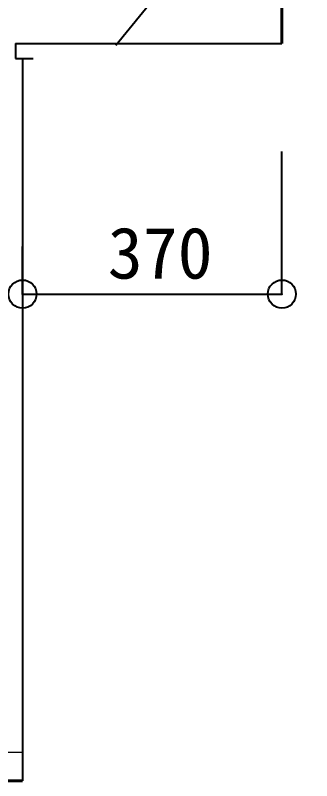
# Model space of a CAD drawing. Units: millimetres at full size. Extents: x -10070 to 9730, y -7239 to 6561.
# Drawn here: x -1761 to -1338, y -5397 to -4306 of the extents above; entities that cross this region are included whole.
import ezdxf
from ezdxf.enums import TextEntityAlignment as Align

# ---------------------------------------------------------------- set-up
doc = ezdxf.new("R2010")
doc.units = ezdxf.units.MM
doc.header["$LTSCALE"] = 50
doc.header["$PDMODE"] = 32
doc.header["$PDSIZE"] = 40
for name, color, linetype, lineweight in [('B-3_仕上線(黄)', 3, 'Continuous', 40), ('B-A_文字', 7, 'Continuous', 25), ('B-F_寸法・方位', 7, 'Continuous', 25)]:
    doc.layers.add(name, color=color, linetype=linetype, lineweight=lineweight)
doc.styles.add('ＭＳ ゴシック', font='')
doc.styles.get('ＭＳ ゴシック').set_extended_font_data('MS Gothic')

msp = doc.modelspace()

# ---------------------------------------------------------------- linework, layer by layer
at = {"layer": 'B-3_仕上線(黄)'}
msp.add_line((-1750.41, -5396.71), (-3070.41, -5396.71), dxfattribs=at)
msp.add_lwpolyline([(-2290.41, -3425.28), (-1380.41, -3425.28), (-1380.41, -4346.71)], dxfattribs=at)
at = {"layer": 'B-A_文字', "color": 1, "lineweight": 18}
msp.add_line((-1750.41, -5356.71), (-1848.61, -5356.71), dxfattribs=at)
at = {"layer": 'B-F_寸法・方位'}
for p, q in [((-1617.35, -4348.86), (-1073.27, -3680.08)), ((-1760.41, -4346.71), (-1760.41, -4367.71)), ((-1760.41, -4346.71), (-1380.41, -4346.71)), ((-1760.41, -4367.71), (-1735.22, -4367.71)), ((-1750.41, -4367.71), (-1750.41, -5396.71)), ((-1750.41, -4703.47), (-1750.41, -4635.73))]:
    msp.add_line(p, q, dxfattribs=at)
msp.add_lwpolyline([(-1750.41, -4703.47), (-1380.41, -4703.47), (-1380.41, -4500.25)], dxfattribs=at)
for p in [(-1750.41, -4703.47), (-1380.41, -4703.47)]:
    msp.add_point(p, dxfattribs=at)

# ---------------------------------------------------------------- texts
at = {"layer": 'B-F_寸法・方位', "style": 'ＭＳ ゴシック'}
msp.add_text('370', height=73.31, dxfattribs=at).set_placement((-1628.86, -4703.47), align=Align.BOTTOM_LEFT)

doc.saveas('drawing.dxf')
